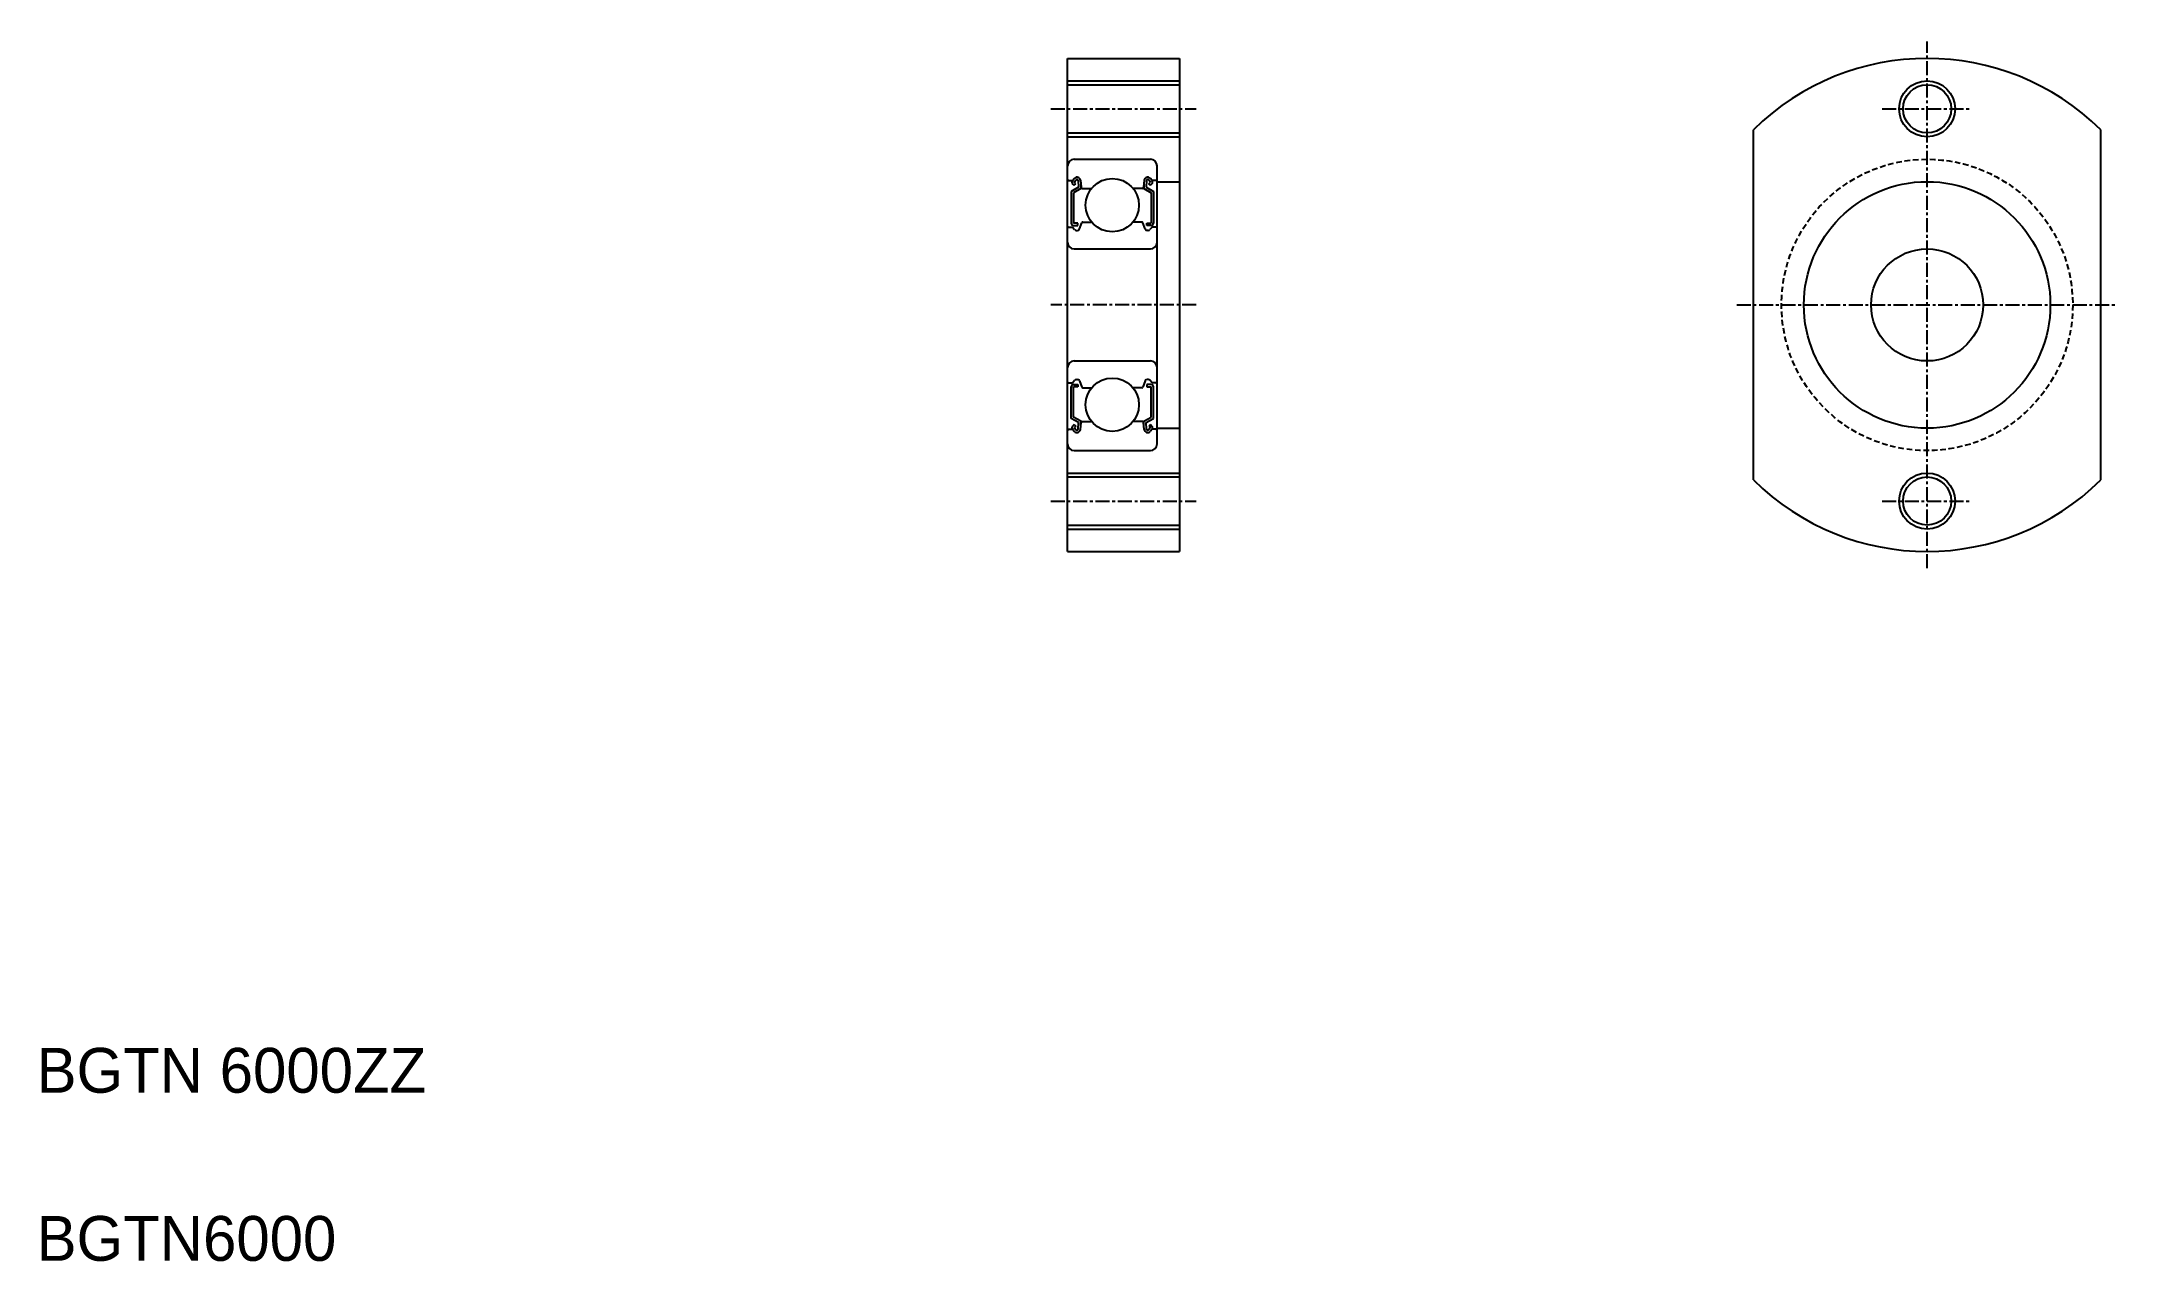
# Model space of a CAD drawing. Extents: x 10 to 196, y 10 to 119.
import ezdxf

# ---------------------------------------------------------------- set-up
doc = ezdxf.new("R2010")
doc.units = 0
doc.linetypes.add('CENTER', pattern=[2, 1.25, -0.25, 0.25, -0.25])
doc.linetypes.add('DASHED', pattern=[0.75, 0.5, -0.25])
doc.layers.get('0').update_dxf_attribs({"linetype": 'CONTINUOUS'})
doc.layers.add('CENTER', color=1, linetype='CENTER')

msp = doc.modelspace()

# ---------------------------------------------------------------- linework, layer by layer
at = {"color": 7, "linetype": 'CONTINUOUS'}
for p, q in [((102.03, 73.3), (102.03, 117.3)), ((102.03, 117.3), (112.03, 117.3)), ((112.03, 117.3), (112.03, 73.3)), ((102.03, 114.95), (112.03, 114.95)), ((102.03, 110.65), (112.03, 110.65)), ((163.27, 79.69), (163.27, 110.92)), ((194.27, 79.69), (194.27, 110.92)), ((102.63, 108.3), (109.43, 108.3)), ((110.03, 82.9), (110.03, 107.7)), ((102.13, 106.4), (102.49, 106.4)), ((103.01, 105.81), (102.36, 105.43)), ((102.48, 106.39), (102.65, 106.6)), ((102.63, 105.98), (102.49, 106.12)), ((103.21, 105.69), (102.56, 105.31)), ((102.63, 106.26), (102.8, 106.47)), ((102.78, 106.12), (102.63, 106.26)), ((102.63, 105.98), (102.78, 106.12)), ((102.98, 106.41), (103.01, 105.81)), ((103.18, 106.43), (103.24, 105.8)), ((103.21, 106.05), (103.21, 105.69)), ((103.34, 105.7), (104.18, 105.7)), ((108.73, 105.7), (107.88, 105.7)), ((108.88, 106.43), (108.83, 105.8)), ((108.85, 106.05), (108.85, 105.69)), ((108.85, 105.69), (109.5, 105.31)), ((109.08, 106.41), (109.05, 105.81)), ((109.05, 105.81), (109.7, 105.43)), ((109.43, 106.26), (109.26, 106.47)), ((109.29, 106.12), (109.43, 106.26)), ((109.43, 105.98), (109.29, 106.12)), ((109.58, 106.39), (109.41, 106.6)), ((109.43, 105.98), (109.57, 106.12)), ((109.93, 106.4), (109.57, 106.4)), ((110.03, 106.3), (112.03, 106.3)), ((102.36, 105.43), (102.36, 102.6)), ((102.56, 105.31), (102.56, 102.6)), ((109.5, 105.31), (109.5, 102.6)), ((109.7, 105.43), (109.7, 102.6)), ((102.13, 102.25), (102.48, 102.25)), ((102.48, 102.25), (102.67, 102.03)), ((102.96, 102.6), (102.56, 102.6)), ((102.56, 102.4), (102.96, 102.4)), ((102.83, 101.95), (102.92, 101.95)), ((102.96, 102.4), (102.96, 102.6)), ((103.11, 102.09), (103.31, 102.64)), ((103.41, 102.7), (104.18, 102.7)), ((108.66, 102.7), (107.88, 102.7)), ((108.95, 102.09), (108.75, 102.64)), ((109.1, 102.6), (109.5, 102.6)), ((109.1, 102.4), (109.1, 102.6)), ((109.5, 102.4), (109.1, 102.4)), ((109.24, 101.95), (109.14, 101.95)), ((109.58, 102.25), (109.39, 102.03)), ((109.93, 102.25), (109.58, 102.25)), ((102.63, 100.3), (109.43, 100.3)), ((102.63, 90.3), (109.43, 90.3)), ((102.13, 88.35), (102.48, 88.35)), ((102.36, 85.18), (102.36, 88)), ((102.48, 88.35), (102.67, 88.58)), ((102.56, 88.2), (102.96, 88.2)), ((102.96, 88), (102.56, 88)), ((102.56, 85.29), (102.56, 88)), ((102.83, 88.65), (102.92, 88.65)), ((102.96, 88.2), (102.96, 88)), ((103.11, 88.52), (103.31, 87.97)), ((103.41, 87.9), (104.18, 87.9)), ((108.66, 87.9), (107.88, 87.9)), ((108.95, 88.52), (108.75, 87.97)), ((109.5, 88.2), (109.1, 88.2)), ((109.1, 88.2), (109.1, 88)), ((109.1, 88), (109.5, 88)), ((109.24, 88.65), (109.14, 88.65)), ((109.58, 88.35), (109.39, 88.58)), ((109.5, 85.29), (109.5, 88)), ((109.93, 88.35), (109.58, 88.35)), ((109.7, 85.18), (109.7, 88)), ((103.21, 84.92), (102.56, 85.29)), ((108.85, 84.92), (109.5, 85.29)), ((102.13, 84.2), (102.49, 84.2)), ((103.01, 84.8), (102.36, 85.18)), ((102.48, 84.22), (102.65, 84.01)), ((102.63, 84.63), (102.49, 84.49)), ((102.63, 84.63), (102.78, 84.49)), ((102.78, 84.49), (102.63, 84.35)), ((102.63, 84.35), (102.8, 84.14)), ((102.98, 84.2), (103.01, 84.8)), ((103.18, 84.18), (103.24, 84.81)), ((103.21, 84.56), (103.21, 84.92)), ((103.34, 84.9), (104.18, 84.9)), ((108.73, 84.9), (107.88, 84.9)), ((108.88, 84.18), (108.83, 84.81)), ((108.85, 84.56), (108.85, 84.92)), ((109.05, 84.8), (109.7, 85.18)), ((109.08, 84.2), (109.05, 84.8)), ((109.43, 84.35), (109.26, 84.14)), ((109.43, 84.63), (109.29, 84.49)), ((109.29, 84.49), (109.43, 84.35)), ((109.58, 84.22), (109.41, 84.01)), ((109.43, 84.63), (109.57, 84.49)), ((109.93, 84.2), (109.57, 84.2)), ((110.03, 84.3), (112.03, 84.3)), ((102.63, 82.3), (109.43, 82.3)), ((102.03, 79.95), (112.03, 79.95)), ((102.03, 75.65), (112.03, 75.65)), ((102.03, 73.3), (112.03, 73.3))]:
    msp.add_line(p, q, dxfattribs=at)
at = {"color": 3, "linetype": 'CONTINUOUS'}
for p, q in [((102.03, 115.3), (112.03, 115.3)), ((102.03, 110.3), (112.03, 110.3)), ((102.03, 80.3), (112.03, 80.3)), ((102.03, 75.3), (112.03, 75.3))]:
    msp.add_line(p, q, dxfattribs=at)
for centre in [(178.77, 112.8), (178.77, 77.8)]:
    msp.add_circle(centre, 2.5, dxfattribs=at)
at = {"color": 7, "linetype": 'CONTINUOUS'}
for centre, radius in [((178.77, 112.8), 2.15), ((106.03, 104.2), 2.38), ((178.77, 95.3), 11), ((178.77, 95.3), 5), ((106.03, 86.4), 2.38), ((178.77, 77.8), 2.15)]:
    msp.add_circle(centre, radius, dxfattribs=at)
at = {"color": 3, "linetype": 'DASHED'}
msp.add_circle((178.77, 95.3), 13, dxfattribs=at)
at = {"color": 7, "linetype": 'CONTINUOUS'}
for centre, radius, start, end in [((178.77, 95.3), 22, 45.2072, 134.7928), ((102.63, 107.7), 0.6, 90, 180), ((109.43, 107.7), 0.6, 0, 90), ((102.13, 106.5), 0.1, 180, 270), ((102.63, 106.26), 0.2, 140.137, 225.002), ((102.88, 106.4), 0.3, 4.9354, 140.137), ((102.88, 106.4), 0.1, 3.1017, 139.9503), ((103.34, 105.8), 0.1, 184.9354, 270), ((108.73, 105.8), 0.1, 270, 355.0646), ((109.18, 106.4), 0.3, 39.863, 175.0646), ((109.18, 106.4), 0.1, 40.0497, 176.8983), ((109.43, 106.26), 0.2, 314.998, 39.863), ((109.93, 106.5), 0.1, 270, 0), ((102.13, 102.15), 0.1, 90, 180.8103), ((102.56, 102.6), 0.2, 180, 270), ((102.83, 102.15), 0.2, 219.9762, 270), ((102.92, 102.15), 0.2, 270, 339.9916), ((103.41, 102.6), 0.1, 90, 159.9916), ((108.66, 102.6), 0.1, 20.0084, 90), ((109.14, 102.15), 0.2, 200.0084, 270), ((109.24, 102.15), 0.2, 270, 320.0238), ((109.5, 102.6), 0.2, 270, 0), ((109.93, 102.15), 0.1, 359.1897, 90), ((102.63, 100.9), 0.6, 180, 270), ((109.43, 100.9), 0.6, 270, 0), ((102.63, 89.7), 0.6, 90, 180), ((109.43, 89.7), 0.6, 360, 90), ((102.13, 88.45), 0.1, 179.1897, 270), ((102.56, 88), 0.2, 90, 180), ((102.83, 88.45), 0.2, 90, 140.0238), ((102.92, 88.45), 0.2, 20.0084, 90), ((103.41, 88), 0.1, 200.0084, 270), ((108.66, 88), 0.1, 270, 339.9916), ((109.14, 88.45), 0.2, 90, 159.9916), ((109.24, 88.45), 0.2, 39.9762, 90), ((109.5, 88), 0.2, 0, 90), ((109.93, 88.45), 0.1, 270, 0.8103), ((102.13, 84.1), 0.1, 90, 180), ((102.63, 84.35), 0.2, 134.998, 219.863), ((102.88, 84.21), 0.3, 219.863, 355.0646), ((102.88, 84.21), 0.1, 220.0497, 356.8983), ((103.34, 84.8), 0.1, 90, 175.0646), ((108.73, 84.8), 0.1, 4.9354, 90), ((109.18, 84.21), 0.3, 184.9354, 320.137), ((109.18, 84.21), 0.1, 183.1017, 319.9503), ((109.43, 84.35), 0.2, 320.137, 45.002), ((109.93, 84.1), 0.1, 0, 90), ((102.63, 82.9), 0.6, 180, 270), ((109.43, 82.9), 0.6, 270, 0), ((178.77, 95.3), 22, 225.2072, 314.7928)]:
    msp.add_arc(centre, radius, start, end, dxfattribs=at)
at = {"layer": 'CENTER', "color": 1, "linetype": 'CENTER'}
for p, q in [((178.77, 71.8), (178.77, 118.8)), ((100.53, 112.8), (113.53, 112.8)), ((174.77, 112.8), (182.77, 112.8)), ((113.53, 95.3), (100.53, 95.3)), ((161.77, 95.3), (195.77, 95.3)), ((100.53, 77.8), (113.53, 77.8)), ((174.77, 77.8), (182.77, 77.8))]:
    msp.add_line(p, q, dxfattribs=at)

# ---------------------------------------------------------------- texts
at = {"color": 7, "linetype": 'CONTINUOUS'}
for s, p in [('BGTN 6000ZZ', (10, 25)), ('BGTN6000', (10, 10))]:
    msp.add_text(s, height=4, dxfattribs=at).set_placement(p)

doc.saveas('drawing.dxf')
